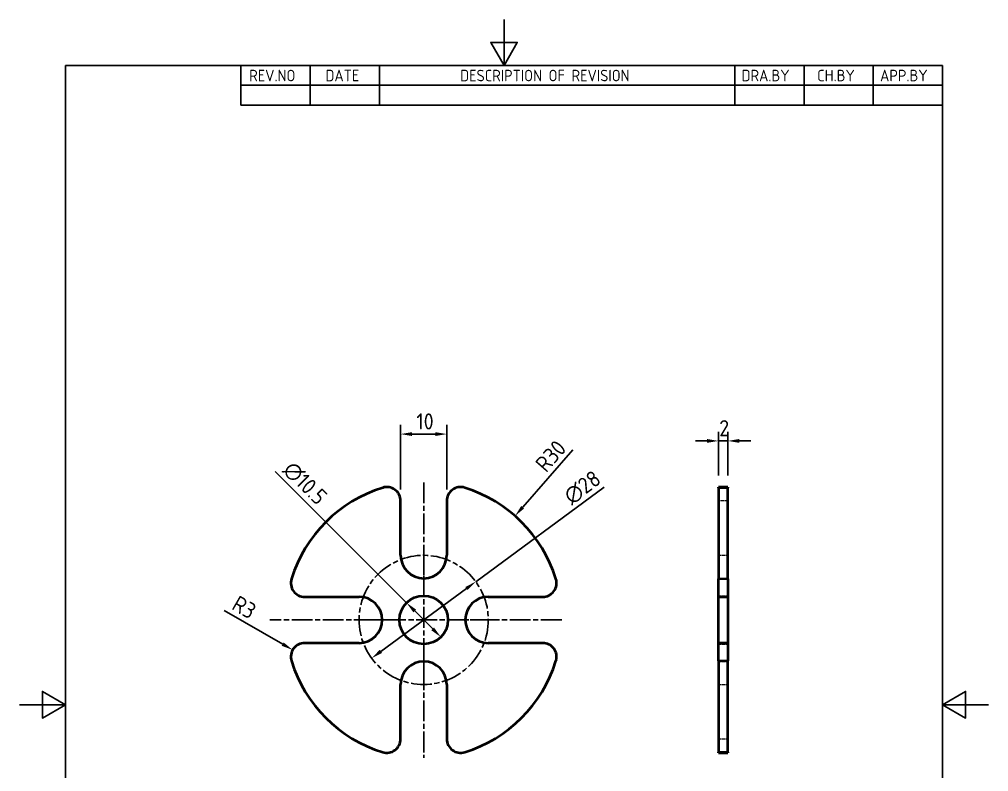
# Model space of a CAD drawing. Header units: millimetres. Extents: x 0 to 210, y 0 to 297.
# Drawn here: x 0 to 210, y 134 to 297 of the extents above; entities that cross this region are included whole.
import ezdxf

# ---------------------------------------------------------------- set-up
doc = ezdxf.new("R2010")
doc.units = ezdxf.units.MM
doc.linetypes.add('CHAIN', pattern=[0.35429999999999995, 0.2362, -0.0295, 0.0591, -0.0295])
doc.linetypes.add('DASHED', pattern=[0.2067, 0.1654, -0.0413])
doc.layers.get('0').update_dxf_attribs({"color": 3, "lineweight": 25})
for name, color, linetype, lineweight in [('가려진 것(ISO)', 2, 'DASHED', 18), ('가려진 좁은 것(ISO)', 2, 'DASHED', 18), ('가시적인 것(ISO)', 3, 'Continuous', 40), ('가시적인 좁은 것(ISO)', 3, 'Continuous', 35), ('경계(ISO)', 7, 'Continuous', 25), ('기호(ISO)', 5, 'Continuous', 25), ('중심 표식(ISO)', 1, 'Continuous', 25), ('중심선(ISO)', 1, 'Continuous', 25), ('치수(ISO)', 2, 'Continuous', 25)]:
    doc.layers.add(name, color=color, linetype=linetype, lineweight=lineweight)
doc.styles.add('ISO Proportiona M2B', font='isocp.shx')
doc.styles.add('치수 텍스트_PSTEK_POSCO', font='isocp.shx')
doc.dimstyles.new('치수_PSTEK_POSCO', dxfattribs={"dimtxt": 3.5, "dimasz": 2.5, "dimexe": 2, "dimexo": 2.5, "dimgap": 1, "dimtad": 1, "dimrnd": 1e-08, "dimdsep": 46, "dimtxsty": '치수 텍스트_PSTEK_POSCO', "dimcen": 0.09, "dimdle": 10, "dimclrd": 7, "dimclre": 7, "dimclrt": 2, "dimadec": 1, "dimazin": 2, "dimtfac": 1, "dimtmove": 0, "dimatfit": 3, "dimfxl": 0, "dimtolj": 1, "dimlwd": -1, "dimlwe": -1, "dimarcsym": 0})

# ---------------------------------------------------------------- blocks, each defined once
blk = doc.blocks.new('경계 Default Border')
at = {"layer": '경계(ISO)', "flags": 128}
for points in [[(105, 297.0000076293945), (105, 287.0000076293945), (102.1132469177246, 292.0000076293945), (107.8867530822754, 292.0000076293945), (105, 287.0000076293945)], [(10, 10), (10, 287.0000076293945), (200, 287.0000076293945), (200, 10), (10, 10)], [(0, 148.5000038146973), (10, 148.5000038146973), (5, 151.3867473602295), (5, 145.6132507324219), (10, 148.5000038146973)], [(210, 148.5000038146973), (200, 148.5000038146973), (205, 151.3867473602295), (205, 145.6132507324219), (200, 148.5000038146973)]]:
    blk.add_lwpolyline(points, dxfattribs=at)
blk = doc.blocks.new('리비전 내역')
at = {"layer": '기호(ISO)'}
for p, q in [((48.00000000000001, 287.0000076293945), (200, 287.0000076293945)), ((48.00000000000001, 287.0000076293945), (48.00000000000001, 282.7200076293945)), ((63.00000000000001, 287.0000076293945), (63.00000000000001, 282.7200076293945)), ((78, 287.0000076293945), (78, 282.7200076293945)), ((155, 287.0000076293945), (155, 282.7200076293945)), ((170, 287.0000076293945), (170, 282.7200076293945)), ((185, 287.0000076293945), (185, 282.7200076293945)), ((200, 287.0000076293945), (200, 282.7200076293945)), ((48.00000000000001, 282.7200076293945), (200, 282.7200076293945)), ((48.00000000000001, 282.7200076293945), (48.00000000000001, 278.4400076293945)), ((63.00000000000001, 282.7200076293945), (63.00000000000001, 278.4400076293945)), ((78, 282.7200076293945), (78, 278.4400076293945)), ((155, 282.7200076293945), (155, 278.4400076293945)), ((170, 282.7200076293945), (170, 278.4400076293945)), ((185, 282.7200076293945), (185, 278.4400076293945)), ((200, 282.7200076293945), (200, 278.4400076293945)), ((48.00000000000001, 278.4400076293945), (200, 278.4400076293945))]:
    blk.add_line(p, q, dxfattribs=at)
at = {"layer": '기호(ISO)', "color": 2, "char_height": 2.5, "attachment_point": 7, "style": 'ISO Proportiona M2B'}
for s, insert in [('REV.NO', (49.7871163682308, 283.5831900503393)), ('DATE', (66.31423177283666, 283.5831900503393)), ('DESCRIPTION OF REVISION', (95.50702043336295, 283.5831900503393)), ('DRA.BY', (156.4757339553203, 283.5831900503393)), ('CH.BY', (172.8642915086116, 283.5831900503393)), ('APP.BY', (186.4777339604403, 283.5831900503393))]:
    blk.add_mtext(s, dxfattribs=dict(at, insert=insert))
blk = doc.blocks.new('*D22')
at = {"layer": 'Defpoints', "color": 0, "transparency": 16777216}
for p in [(92.60118466206974, 207.144238662337), (82.60118466206974, 192.6651484343171), (92.60118466206974, 192.6651484343171)]:
    blk.add_point(p, dxfattribs=at)
at = {"layer": '치수(ISO)', "color": 7, "transparency": 16777216}
for p, q in [((82.60118466206974, 195.1651484343171), (82.60118466206974, 209.144238662337)), ((92.60118466206974, 195.1651484343171), (92.60118466206974, 209.144238662337)), ((85.10118466206974, 207.144238662337), (90.10118466206974, 207.144238662337))]:
    blk.add_line(p, q, dxfattribs=at)
for points in [[(85.10118466206974, 207.5609053290036), (85.10118466206974, 206.7275719956703), (82.60118466206974, 207.144238662337)], [(90.10118466206974, 207.5609053290036), (90.10118466206974, 206.7275719956703), (92.60118466206974, 207.144238662337)]]:
    blk.add_solid(points, dxfattribs=at)
at = {"layer": '치수(ISO)', "color": 2, "transparency": 16777216, "insert": (86.02480670931384, 209.894238662337), "char_height": 3.5, "attachment_point": 4, "style": '치수 텍스트_PSTEK_POSCO'}
blk.add_mtext('\\A1;10', dxfattribs=at)
blk = doc.blocks.new('*D23')
at = {"layer": 'Defpoints', "color": 0, "transparency": 16777216}
for p in [(107.3981991675469, 189.4181449420264), (87.60118466206976, 166.877554517862)]:
    blk.add_point(p, dxfattribs=at)
at = {"layer": '치수(ISO)', "color": 7, "transparency": 16777216}
blk.add_line((119.9472255590133, 203.7062823798111), (109.0479503763367, 191.2965274773734), dxfattribs=at)
blk.add_solid([(108.7348866204455, 191.5714860121717), (109.3610141322279, 191.0215689425752), (107.3981991675469, 189.4181449420264)], dxfattribs=at)
at = {"layer": '치수(ISO)', "color": 2, "transparency": 16777216, "insert": (112.8309474478552, 199.7710874934049), "char_height": 3.5, "attachment_point": 4, "rotation": 48.7077164587841, "style": '치수 텍스트_PSTEK_POSCO'}
blk.add_mtext('\\A1;R30', dxfattribs=at)
blk = doc.blocks.new('*D24')
at = {"layer": 'Defpoints', "color": 0, "transparency": 16777216}
for p in [(98.88342229663141, 175.1667712454714), (76.3189470275081, 158.5883377902525)]:
    blk.add_point(p, dxfattribs=at)
at = {"layer": '치수(ISO)', "color": 7, "transparency": 16777216}
for p, q in [((98.88342229663141, 175.1667712454714), (126.7053017340992, 195.6078925811995)), ((78.3336323193941, 160.0685550630399), (96.86873700474538, 173.686553972684))]:
    blk.add_line(p, q, dxfattribs=at)
for points in [[(96.62203412594751, 174.022334854665), (97.11543988354332, 173.350773090703), (98.88342229663141, 175.1667712454714)], [(78.08692944059621, 160.4043359450209), (78.58033519819202, 159.7327741810589), (76.3189470275081, 158.5883377902525)]]:
    blk.add_solid(points, dxfattribs=at)
at = {"layer": '치수(ISO)', "color": 2, "transparency": 16777216, "insert": (118.6298658330508, 193.0876287434694), "char_height": 3.5, "attachment_point": 4, "rotation": 36.30524187817804, "style": '치수 텍스트_PSTEK_POSCO'}
blk.add_mtext('\\A1;∅28', dxfattribs=at)
blk = doc.blocks.new('*D25')
at = {"layer": 'Defpoints', "color": 0, "transparency": 16777216}
for p in [(83.88887406083975, 170.5898651190906), (91.31349526329959, 163.165243916633)]:
    blk.add_point(p, dxfattribs=at)
at = {"layer": '치수(ISO)', "color": 7, "transparency": 16777216}
for p, q in [((83.88887406083975, 170.5898651190906), (55.41618386557747, 199.0625553143444)), ((89.54572831033295, 164.9330108695991), (85.65664101380638, 168.8220981661245))]:
    blk.add_line(p, q, dxfattribs=at)
for points in [[(85.95126883930072, 169.1167259916189), (85.36201318831203, 168.52747034063), (83.88887406083975, 170.5898651190906)], [(89.84035613582729, 165.2276386950935), (89.2511004848386, 164.6383830441046), (91.31349526329959, 163.165243916633)]]:
    blk.add_solid(points, dxfattribs=at)
at = {"layer": '치수(ISO)', "color": 2, "transparency": 16777216, "insert": (58.06783429502688, 200.2999921814213), "char_height": 3.5, "attachment_point": 4, "rotation": 315.0000000000085, "style": '치수 텍스트_PSTEK_POSCO'}
blk.add_mtext('\\A1;∅10.5', dxfattribs=at)
blk = doc.blocks.new('*D26')
at = {"layer": 'Defpoints', "color": 0, "transparency": 16777216}
for p in [(59.21551453426098, 160.3775545178617), (61.81359074561449, 158.8775545178619)]:
    blk.add_point(p, dxfattribs=at)
at = {"layer": '치수(ISO)', "color": 7, "transparency": 16777216}
blk.add_line((44.39271490346734, 168.9355018748423), (57.05045102479976, 161.6275545178614), dxfattribs=at)
blk.add_solid([(57.25878435813305, 161.9883984361049), (56.84211769146646, 161.2667105996179), (59.21551453426098, 160.3775545178617)], dxfattribs=at)
at = {"layer": '치수(ISO)', "color": 2, "transparency": 16777216, "insert": (46.63374030725159, 170.8170717352498), "char_height": 3.5, "attachment_point": 4, "rotation": 330.00000000000557, "style": '치수 텍스트_PSTEK_POSCO'}
blk.add_mtext('\\A1;R3', dxfattribs=at)
blk = doc.blocks.new('*D27')
at = {"layer": 'Defpoints', "color": 0, "transparency": 16777216}
for p in [(151.4781870605611, 205.6651484343172), (151.4781870605611, 195.6651484343172), (153.4781870605611, 195.6651484343172)]:
    blk.add_point(p, dxfattribs=at)
at = {"layer": '치수(ISO)', "color": 7, "transparency": 16777216}
for p, q in [((151.4781870605611, 198.1651484343172), (151.4781870605611, 207.6651484343172)), ((153.4781870605611, 198.1651484343172), (153.4781870605611, 207.6651484343172)), ((148.9781870605611, 205.6651484343172), (146.4781870605611, 205.6651484343172)), ((153.4781870605611, 205.6651484343172), (151.4781870605611, 205.6651484343172)), ((155.9781870605611, 205.6651484343172), (158.4781870605611, 205.6651484343172))]:
    blk.add_line(p, q, dxfattribs=at)
for points in [[(148.9781870605611, 206.0818151009838), (148.9781870605611, 205.2484817676505), (151.4781870605611, 205.6651484343172)], [(155.9781870605611, 206.0818151009838), (155.9781870605611, 205.2484817676505), (153.4781870605611, 205.6651484343172)]]:
    blk.add_solid(points, dxfattribs=at)
at = {"layer": '치수(ISO)', "color": 2, "transparency": 16777216, "insert": (151.6286447377264, 208.4154929225061), "char_height": 3.5, "attachment_point": 4, "style": '치수 텍스트_PSTEK_POSCO'}
blk.add_mtext('\\A1;2', dxfattribs=at)

msp = doc.modelspace()

# ---------------------------------------------------------------- linework, layer by layer
at = {"layer": '가려진 것(ISO)', "ltscale": 3.809293270111084}
for p, q in [((151.4781870605587, 175.8775545178619), (153.4781870605587, 175.8775545178619)), ((151.4781870605587, 172.1275545178619), (153.4781870605587, 172.1275545178619)), ((151.4781870605587, 161.6275545178619), (153.4781870605587, 161.6275545178619)), ((151.4781870605587, 157.8775545178619), (153.4781870605587, 157.8775545178619))]:
    msp.add_line(p, q, dxfattribs=at)
at = {"layer": '가려진 좁은 것(ISO)', "ltscale": 3.809293270111084}
for p, q in [((153.4781870605601, 192.6651484343171), (151.4781870605602, 192.6651484343171)), ((151.4781870605602, 180.8775545178619), (153.4781870605601, 180.8775545178619)), ((151.4781870605602, 152.8775545178619), (153.4781870605601, 152.8775545178619)), ((151.4781870605602, 141.0899606014067), (153.4781870605601, 141.0899606014067))]:
    msp.add_line(p, q, dxfattribs=at)
at = {"layer": '가시적인 것(ISO)'}
for p, q in [((151.4781870605613, 195.5304366472566), (151.4781870605611, 195.6651484343172)), ((153.4781870605611, 195.6651484343172), (151.4781870605611, 195.6651484343172)), ((151.4781870605613, 195.5304366472566), (151.4781870605672, 175.7664434067508)), ((153.4781870605611, 195.6651484343172), (153.4781870605613, 195.5304366472566)), ((153.4781870605672, 175.7664434067508), (153.4781870605613, 195.5304366472566)), ((82.60118466206974, 180.8775545178619), (82.60118466206974, 192.6651484343171)), ((92.60118466206974, 192.6651484343171), (92.60118466206974, 180.8775545178619)), ((151.4781870605663, 171.8775545178619), (151.4781870605672, 175.7664434067508)), ((153.4781870605672, 175.7664434067508), (153.4781870605663, 171.8775545178619)), ((61.81359074561449, 171.8775545178619), (73.60118466206973, 171.8775545178619)), ((101.6011846620697, 171.8775545178619), (113.388778578525, 171.8775545178619)), ((151.4781870605663, 171.8775545178619), (153.4781870605663, 171.8775545178619)), ((151.4781870605628, 161.8775545178619), (151.4781870605628, 171.8775545178619)), ((153.4781870605628, 171.8775545178619), (153.4781870605628, 161.8775545178619)), ((73.60118466206973, 161.8775545178619), (61.81359074561449, 161.8775545178619)), ((113.388778578525, 161.8775545178619), (101.6011846620697, 161.8775545178619)), ((151.4781870605672, 157.9886656289731), (151.4781870605663, 161.8775545178619)), ((153.4781870605663, 161.8775545178619), (151.4781870605663, 161.8775545178619)), ((153.4781870605663, 161.8775545178619), (153.4781870605672, 157.988665628973)), ((151.4781870605672, 157.988665628973), (151.4781870605613, 138.2246723884672)), ((153.4781870605613, 138.2246723884672), (153.4781870605672, 157.988665628973)), ((82.60118466206974, 141.0899606014067), (82.60118466206974, 152.8775545178619)), ((92.60118466206974, 152.8775545178619), (92.60118466206974, 141.0899606014067)), ((151.4781870605611, 138.0899606014067), (151.4781870605613, 138.2246723884672)), ((151.4781870605611, 138.0899606014067), (153.4781870605611, 138.0899606014067)), ((153.4781870605613, 138.2246723884672), (153.4781870605611, 138.0899606014067))]:
    msp.add_line(p, q, dxfattribs=at)
msp.add_circle((87.60118466206974, 166.8775545178619), 5.25, dxfattribs=at)
for centre, radius, start, end in [((87.60118466206976, 166.8775545178619), 30.00000000000001, 107.2352852570879, 162.7647147429122), ((79.60118466206974, 192.6651484343171), 3, 0, 107.2352852570879), ((95.60118466206973, 192.6651484343172), 2.999999999999998, 72.76471474291175, 180), ((87.60118466206974, 166.8775545178619), 30, 17.23528525708788, 72.76471474291212), ((87.60118466206974, 180.8775545178619), 4.999999999999999, 180, 0), ((61.81359074561449, 174.8775545178619), 2.999999999999998, 162.7647147429121, 270), ((113.388778578525, 174.8775545178619), 2.999999999999999, 270, 17.23528525708783), ((73.60118466206973, 166.8775545178619), 4.999999999999998, 270, 90), ((101.6011846620697, 166.8775545178619), 4.999999999999999, 90, 270), ((61.81359074561449, 158.8775545178619), 3.000000000000007, 90.00000000000018, 197.2352852570878), ((113.388778578525, 158.8775545178619), 3.000000000000004, 342.7647147429126, 90), ((87.60118466206976, 166.8775545178619), 30.00000000000003, 197.2352852570879, 252.764714742912), ((87.60118466206974, 152.8775545178619), 4.999999999999999, 0, 180), ((87.60118466206974, 166.8775545178619), 30, 287.2352852570879, 342.7647147429121), ((79.60118466206974, 141.0899606014067), 2.999999999999999, 252.764714742912, 0), ((95.60118466206973, 141.0899606014067), 2.999999999999996, 180, 287.2352852570879)]:
    msp.add_arc(centre, radius, start, end, dxfattribs=at)
at = {"layer": '가시적인 좁은 것(ISO)'}
for p, q in [((151.4781870605613, 195.5304366472566), (153.4781870605613, 195.5304366472566)), ((153.4781870605672, 175.7664434067508), (151.4781870605672, 175.7664434067508)), ((151.4781870605672, 157.988665628973), (153.4781870605672, 157.988665628973)), ((153.4781870605613, 138.2246723884672), (151.4781870605613, 138.2246723884672))]:
    msp.add_line(p, q, dxfattribs=at)
at = {"layer": '중심 표식(ISO)', "linetype": 'CHAIN', "ltscale": 19.05165100097656}
for p, q in [((87.60118466206974, 196.6843902021577), (87.60118466206974, 136.9804982053179)), ((117.4962165868192, 166.8775545178619), (54.23629450787239, 166.8775545178619))]:
    msp.add_line(p, q, dxfattribs=at)
at = {"layer": '중심 표식(ISO)', "linetype": 'CHAIN', "ltscale": 8.611757278442383}
for p, q in [((87.60118466206974, 181.6275545178619), (87.60118466206976, 173.8775545178619)), ((80.60118466206973, 166.8775545178619), (72.85118466206973, 166.8775545178619)), ((94.60118466206976, 166.8775545178619), (102.3511846620697, 166.8775545178619)), ((87.60118466206974, 159.8775545178619), (87.60118466206974, 152.1275545178619))]:
    msp.add_line(p, q, dxfattribs=at)
at = {"layer": '중심 표식(ISO)', "linetype": 'CHAIN', "ltscale": 1.666711091995239}
for p, q in [((88.35118466206973, 166.8775545178619), (86.85118466206974, 166.8775545178619)), ((88.35118466206973, 166.8775545178619), (86.85118466206974, 166.8775545178619)), ((87.60118466206974, 167.6275545178619), (87.60118466206974, 166.1275545178619)), ((87.60118466206974, 167.6275545178619), (87.60118466206974, 166.1275545178619))]:
    msp.add_line(p, q, dxfattribs=at)
at = {"layer": '중심선(ISO)', "linetype": 'CHAIN', "ltscale": 19.05165100097656}
msp.add_circle((87.60118466206976, 166.8775545178619), 13.99999999999999, dxfattribs=at)

# ---------------------------------------------------------------- block references
msp.add_blockref('경계 Default Border', (0, 0))
at = {"layer": '기호(ISO)'}
msp.add_blockref('리비전 내역', (0, 0), dxfattribs=at)

# ---------------------------------------------------------------- dimensions: what is measured, and where the dimension line sits
at = {"layer": '치수(ISO)', "color": 7}
dim = msp.add_linear_dim(base=(92.60118466206974, 207.144238662337), p1=(82.60118466206974, 192.6651484343171), p2=(92.60118466206974, 192.6651484343171), dimstyle='치수_PSTEK_POSCO', override={"dimdec": 2, "dimtp": 0, "dimtm": -0, "dimtdec": 2, "dimtofl": 0, "dimatfit": 1}, dxfattribs=at)
dim.commit()
dim.dimension.update_dxf_attribs({"geometry": '*D22', "text_midpoint": (87.60118466206974, 207.144238662337), "dimtype": 160})
dim = msp.add_linear_dim(base=(151.4781870605611, 205.6651484343172), p1=(153.4781870605611, 195.6651484343172), p2=(151.4781870605611, 195.6651484343172), angle=180, dimstyle='치수_PSTEK_POSCO', override={"dimdec": 2, "dimtp": 0, "dimtm": -0, "dimtdec": 2, "dimtofl": 1, "dimatfit": 1}, dxfattribs=at)
dim.commit()
dim.dimension.update_dxf_attribs({"geometry": '*D27', "text_midpoint": (152.4781870605611, 205.6651484343172), "dimtype": 160})
for center, mpoint, picture, middle in [((87.60118466206976, 166.877554517862), (107.3981991675469, 189.4181449420264), '*D23', (117.0922466561172, 200.4556452647042)), ((61.81359074561449, 158.8775545178619), (59.21551453426098, 160.3775545178617), '*D26', (47.14016956203051, 167.3492581881349))]:
    dim = msp.add_radius_dim(center=center, mpoint=mpoint, dimstyle='치수_PSTEK_POSCO', override={"dimdec": 2, "dimcen": 0, "dimtp": 0, "dimtm": -0, "dimtdec": 2, "dimtofl": 0}, dxfattribs=at)
    dim.commit()
    dim.dimension.update_dxf_attribs({"geometry": picture, "text_midpoint": middle, "dimtype": 164})
for p1, p2, override, picture, middle in [((91.31349526329959, 163.165243916633), (83.88887406083975, 170.5898651190906), {"dimdec": 2, "dimlfac": 1.000000000000003, "dimtp": 0, "dimtm": -0, "dimtdec": 2, "dimatfit": 2}, '*D25', (59.63937018787114, 194.8393689920521)), ((76.3189470275081, 158.5883377902525), (98.88342229663141, 175.1667712454714), {"dimdec": 2, "dimlfac": 1, "dimtp": 0, "dimtm": -0, "dimtdec": 2, "dimatfit": 2}, '*D24', (123.0788682087044, 192.9435014901821))]:
    dim = msp.add_diameter_dim_2p(p1=p1, p2=p2, dimstyle='치수_PSTEK_POSCO', override=override, dxfattribs=at)
    dim.commit()
    dim.dimension.update_dxf_attribs({"geometry": picture, "text_midpoint": middle, "dimtype": 163})

doc.saveas('drawing.dxf')
